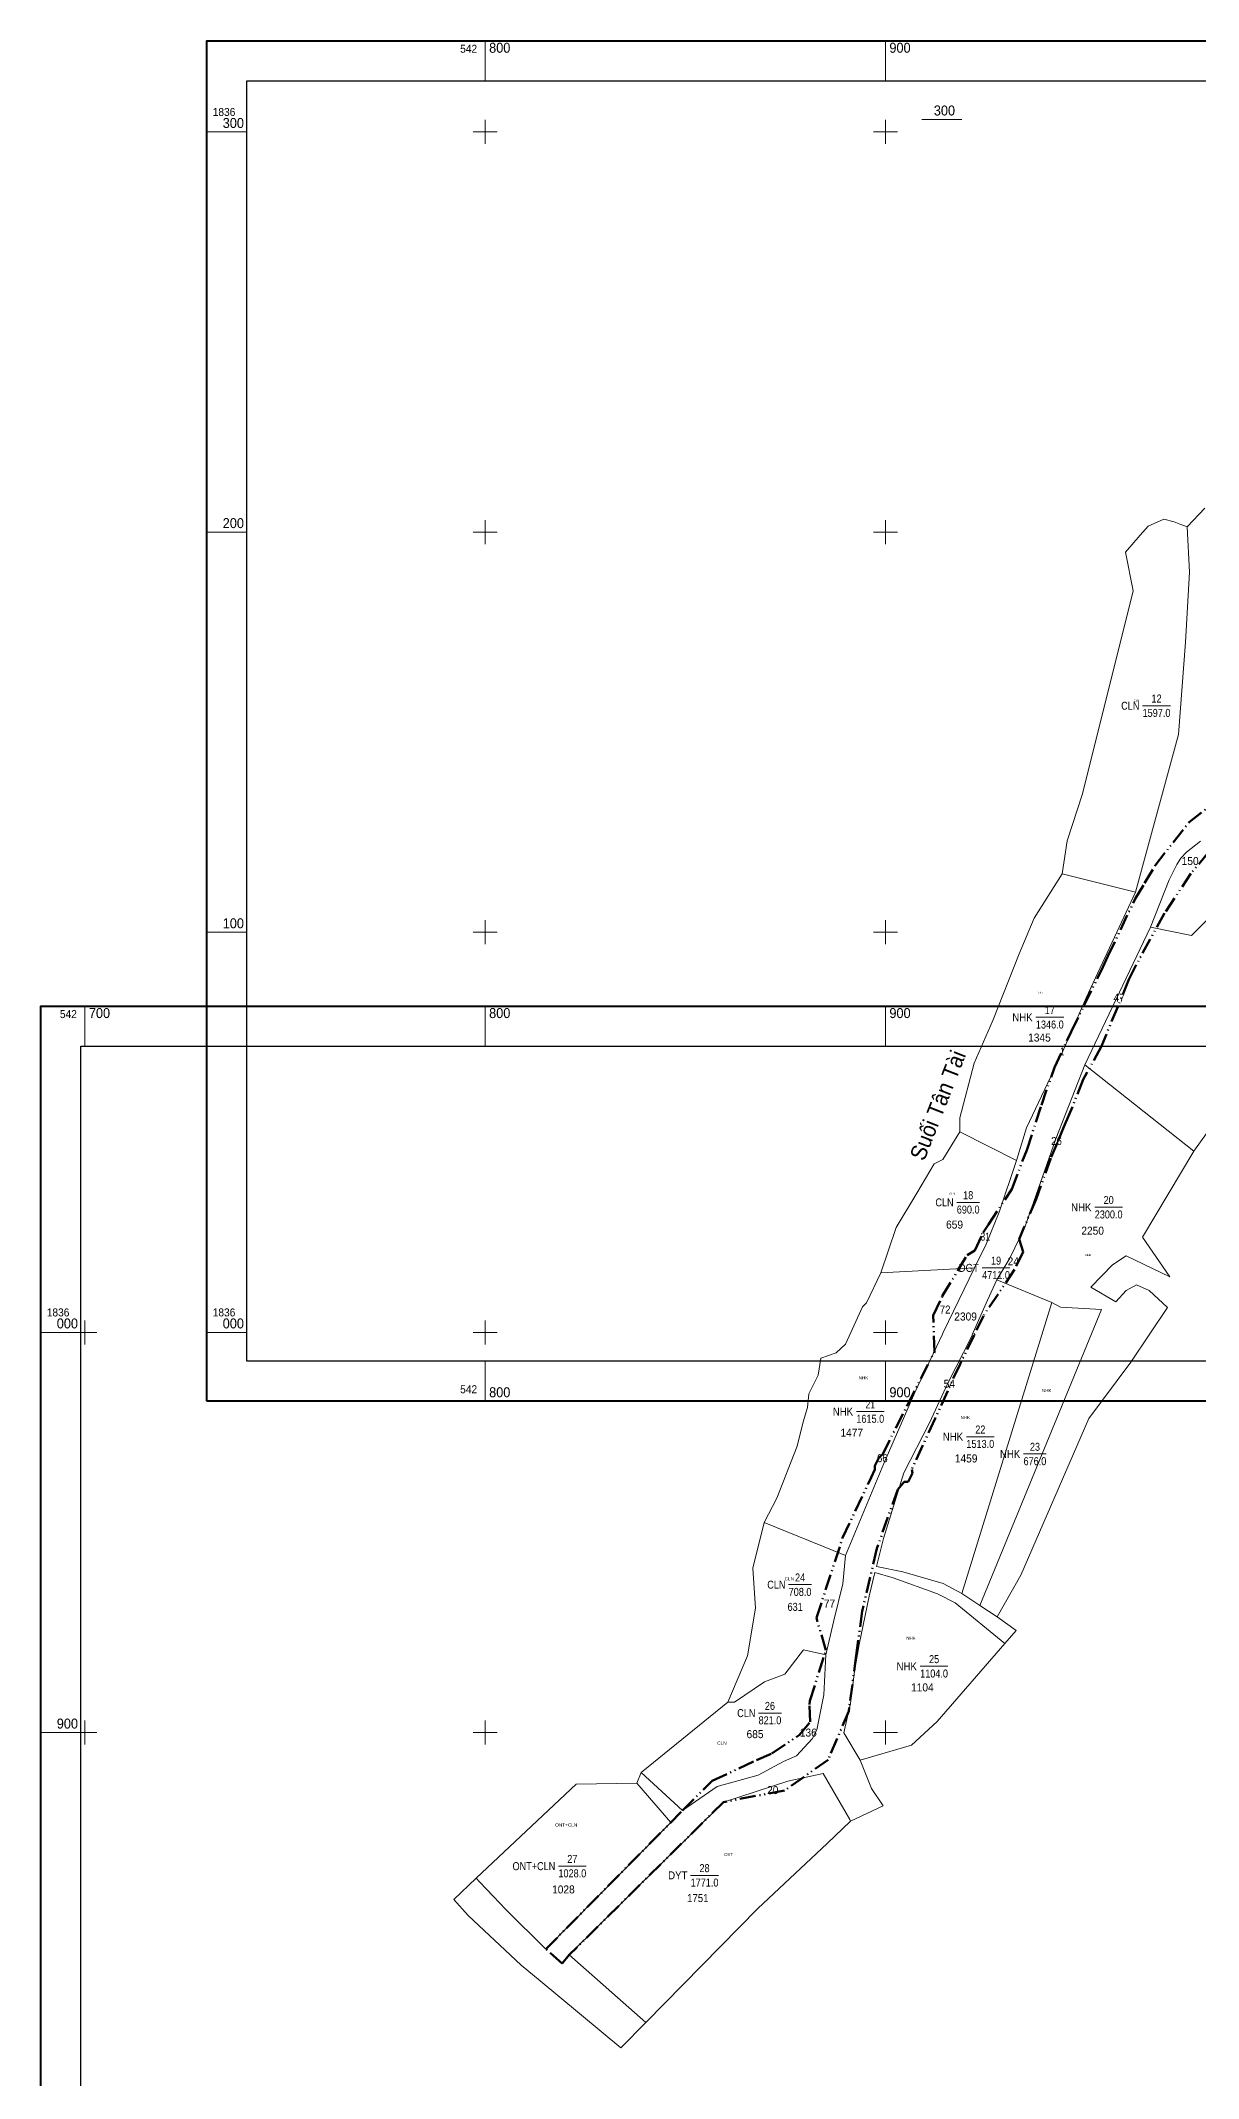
# Model space of a CAD drawing. Header units: metres. Extents: x 541636 to 543584, y 1835239 to 1836590.
# Drawn here: x 542689 to 542978, y 1835814 to 1836323 of the extents above; entities that cross this region are included whole.
import ezdxf
from ezdxf.enums import TextEntityAlignment as Align

# ---------------------------------------------------------------- set-up
doc = ezdxf.new("R2010")
doc.units = ezdxf.units.M
doc.header["$LTSCALE"] = 0.8
doc.linetypes.add('DASH_DOUBLE_DOT', pattern=[9.2, 5, -1.2, 0.3, -1.2, 0.3, -1.2])
for name, color, linetype, lineweight in [('10', 7, 'Continuous', 13), ('13', 7, 'Continuous', 13), ('2', 7, 'Continuous', 13), ('52', 7, 'DASH_DOUBLE_DOT', 53), ('63', 7, 'Continuous', 13)]:
    doc.layers.add(name, color=color, linetype=linetype, lineweight=lineweight)
for name, color, linetype in [('14', 7, 'Continuous'), ('39', 7, 'Continuous'), ('4', 7, 'Continuous'), ('5', 7, 'Continuous')]:
    doc.layers.add(name, color=color, linetype=linetype)

msp = doc.modelspace()

# ---------------------------------------------------------------- linework, layer by layer
at = {"layer": '10'}
for p, q in [((542975.43, 1836201.3), (542979.81, 1836206.01)), ((542978.71, 1836122.74), (542975.26, 1836119.99)), ((542975.26, 1836119.99), (542973.78, 1836118.49)), ((542962.51, 1836109.99), (542944.17, 1836114.57)), ((542970.92, 1836113.13), (542966.26, 1836101.27)), ((542949.82, 1836066.88), (542966.26, 1836101.27)), ((542976.5, 1836099.19), (542966.26, 1836101.27)), ((542982.96, 1836105.66), (542976.5, 1836099.19)), ((542977.04, 1836045.3), (542949.82, 1836066.88)), ((542932.72, 1836042.93), (542918.59, 1836050.09)), ((542922.26, 1836016.14), (542925.16, 1836022.06)), ((542931.12, 1836018.53), (542927.83, 1836013.12)), ((542956.7, 1836016.9), (542951.29, 1836011.29)), ((542925.47, 1836008.1), (542927.83, 1836013.12)), ((542927.83, 1836013.12), (542941.57, 1836007.46)), ((542951.29, 1836011.29), (542957.58, 1836007.64)), ((542957.58, 1836007.64), (542960.17, 1836010.52)), ((542960.17, 1836010.52), (542962.74, 1836011.89)), ((542962.74, 1836011.89), (542965.92, 1836010.46)), ((542891.33, 1836000), (542894.26, 1836006.42)), ((542925.47, 1836008.1), (542921.94, 1836000)), ((542923.59, 1835931.77), (542927.95, 1835928.94)), ((542932.68, 1835925.55), (542927.95, 1835928.94)), ((542860.64, 1835907.64), (542839.01, 1835890.06)), ((542837.86, 1835887.36), (542822.74, 1835887.13)), ((542839.01, 1835890.06), (542837.86, 1835887.36)), ((542891.32, 1835877.9), (542885.44, 1835872.3)), ((542891.32, 1835877.9), (542899.44, 1835881.73)), ((542868.17, 1835856.03), (542885.44, 1835872.3)), ((542792.15, 1835858.31), (542795.72, 1835854.27)), ((542795.72, 1835854.27), (542809.03, 1835841.84)), ((542813.72, 1835837.92), (542809.03, 1835841.84)), ((542833.91, 1835821.2), (542813.72, 1835837.92))]:
    msp.add_line(p, q, dxfattribs=at)
for points in [[(542918.59, 1836050.09), (542918.62, 1836053.67), (542922.14, 1836067.26), (542926.83, 1836077.93), (542933.42, 1836094.63), (542937.16, 1836103.51), (542944.17, 1836114.57), (542945.42, 1836122.87), (542949.24, 1836134.61), (542961.93, 1836185.32), (542959.96, 1836194.98), (542963.66, 1836199.26), (542965.68, 1836201.48), (542969.56, 1836203.25), (542972.17, 1836202.54), (542973.79, 1836201.9), (542975.43, 1836201.3)], [(542975.43, 1836201.3), (542976, 1836190.01), (542974.97, 1836172.54), (542973.21, 1836149.45), (542962.51, 1836109.99)], [(542970.92, 1836113.13), (542972.8, 1836116.95), (542973.78, 1836118.49)], [(542962.51, 1836109.99), (542950.17, 1836083.63), (542944.3, 1836070.29), (542935.29, 1836051.14), (542932.72, 1836042.93)], [(542949.82, 1836066.88), (542942.57, 1836048.41), (542934.86, 1836026.34), (542931.12, 1836018.53)], [(542977.04, 1836045.3), (542986.29, 1836058.19), (543007.08, 1836050.95), (543018.2, 1836043.56), (543027.36, 1836042.8)], [(542898.83, 1836014.9), (542902.66, 1836026.22), (542907.85, 1836034.83), (542912.17, 1836042.17), (542914.35, 1836043.18), (542918.59, 1836050.09)], [(542971.09, 1836013.92), (542964.24, 1836023.83), (542977.04, 1836045.3)], [(542932.72, 1836042.93), (542928.4, 1836030.09), (542925.16, 1836022.06)], [(542894.26, 1836006.42), (542895.28, 1836007.38), (542898.83, 1836014.9), (542922.26, 1836016.14), (542914.47, 1836000)], [(542971.09, 1836013.92), (542960.19, 1836019.18), (542956.7, 1836016.9)], [(542965.92, 1836010.46), (542970.44, 1836006.22), (542961.3, 1835992.56)], [(542941.57, 1836007.46), (542919.11, 1835934.76), (542923.59, 1835931.77)], [(542941.57, 1836007.46), (542943.77, 1836006.32), (542953.97, 1836005.74), (542923.59, 1835931.77)], [(542860.64, 1835907.64), (542865.52, 1835919.16), (542867.55, 1835931.08), (542866.91, 1835941.06), (542869.68, 1835952.52), (542872.89, 1835958.57), (542877.94, 1835971.56), (542879.49, 1835977.65), (542880.5, 1835981.25), (542880.85, 1835984.68), (542883.17, 1835989.35), (542883.83, 1835993.53), (542887.71, 1835994.92), (542889.99, 1835997.05), (542891.33, 1836000)], [(542914.47, 1836000), (542914.26, 1835999.56), (542907.35, 1835984.95), (542899.6, 1835967.23)], [(542921.94, 1836000), (542921.48, 1835998.94), (542915.61, 1835987.28), (542911.01, 1835977.37), (542904.57, 1835964.9)], [(542961.3, 1835992.56), (542950.79, 1835978.46), (542933.87, 1835939.36), (542927.95, 1835928.94)], [(542869.68, 1835952.52), (542890.06, 1835944.29), (542899.6, 1835967.23)], [(542919.11, 1835934.76), (542914.43, 1835937.24), (542904.37, 1835940.19), (542897.76, 1835941.53), (542899.53, 1835948.48), (542904.57, 1835964.9)], [(542885.09, 1835919.44), (542887.12, 1835928.01), (542889.33, 1835937.19), (542890.06, 1835944.29)], [(542929.82, 1835922.26), (542917.44, 1835932.41), (542913.05, 1835934.67), (542901.95, 1835938.66), (542897.32, 1835940.03), (542895.92, 1835934.09), (542893.42, 1835922.01), (542892.27, 1835915.29), (542891.27, 1835907.32), (542889.65, 1835899.91), (542893.7, 1835893.08)], [(542912.94, 1835902.8), (542929.82, 1835922.26), (542932.68, 1835925.55)], [(542839.01, 1835890.06), (542849.31, 1835880.49), (542857.93, 1835886.52), (542868.25, 1835889.33), (542874.52, 1835892.79), (542877.83, 1835894.21), (542881.68, 1835898.44), (542882.83, 1835900.7), (542884.6, 1835909.45), (542885.09, 1835919.44)], [(542885.09, 1835919.44), (542879.5, 1835920.67), (542874.91, 1835914.63), (542869.81, 1835912.71), (542862.32, 1835907.56), (542860.64, 1835907.64)], [(542893.7, 1835893.08), (542906.5, 1835896.85), (542912.94, 1835902.8)], [(542893.7, 1835893.08), (542896.51, 1835886.05), (542899.44, 1835881.73)], [(542837.86, 1835887.36), (542846.38, 1835877.49), (542815.17, 1835845.89)], [(542840.13, 1835827.52), (542820.99, 1835844.43), (542859.54, 1835882.65), (542875.6, 1835887.83), (542884.49, 1835889.75)], [(542884.49, 1835889.75), (542891.12, 1835878.25), (542891.32, 1835877.9)], [(542792.15, 1835858.31), (542797.75, 1835863.59), (542822.74, 1835887.13)], [(542802.01, 1835859.14), (542798.71, 1835862.63), (542797.75, 1835863.59)], [(542802.01, 1835859.14), (542805.18, 1835855.8), (542815.17, 1835845.89)], [(542833.91, 1835821.2), (542840.13, 1835827.52), (542868.17, 1835856.03)]]:
    msp.add_lwpolyline(points, dxfattribs=at)
at = {"layer": '13'}
for p, q in [((542964.25, 1836156.62), (542971.2, 1836156.62)), ((542937.59, 1836078.75), (542944.54, 1836078.75)), ((542917.83, 1836032.5), (542923.52, 1836032.5)), ((542952.3, 1836031.3), (542959.25, 1836031.3)), ((542924.17, 1836016.13), (542931.12, 1836016.13)), ((542892.74, 1835980.22), (542899.69, 1835980.22)), ((542920.23, 1835973.94), (542927.18, 1835973.94)), ((542934.51, 1835969.62), (542940.2, 1835969.62)), ((542875.83, 1835936.97), (542881.52, 1835936.97)), ((542908.68, 1835916.56), (542915.63, 1835916.56)), ((542868.33, 1835904.87), (542874.02, 1835904.87)), ((542818.31, 1835866.62), (542825.26, 1835866.62)), ((542851.33, 1835864.32), (542858.29, 1835864.32))]:
    msp.add_line(p, q, dxfattribs=at)
at = {"layer": '52'}
for points in [[(542815.17, 1835845.89), (542849.31, 1835880.49), (542856.74, 1835887.94), (542867.8, 1835893.11), (542871.61, 1835894.76), (542878.47, 1835899.35), (542881.21, 1835902.68), (542881.05, 1835907), (542881.12, 1835907.97), (542885.14, 1835920.59), (542882.75, 1835928.65), (542889.32, 1835948.69), (542896.43, 1835963.75), (542897.4, 1835965.75), (542897.35, 1835966.63), (542898.41, 1835968.84), (542899.26, 1835969.53), (542905.48, 1835981.82), (542912.25, 1835995.14), (542911.92, 1836004.26), (542914.22, 1836009.06), (542920.39, 1836019.29), (542922.36, 1836020.44), (542924.41, 1836024.95), (542925.76, 1836026.98), (542931.56, 1836035.81), (542935.3, 1836045.59), (542938.98, 1836056.82), (542942.21, 1836066.19), (542946.42, 1836075.15), (542954.33, 1836091.3), (542955.6, 1836093.99), (542962.38, 1836108.39), (542964.76, 1836112.25), (542967.37, 1836116.69), (542975.86, 1836127.48), (542989.97, 1836138.56)], [(542980.82, 1836120.09), (542976.33, 1836114.68)], [(542976.33, 1836114.68), (542969.71, 1836104.75), (542962.11, 1836090.85), (542960.83, 1836088.17), (542953.98, 1836071.5), (542949.45, 1836063.24), (542945.94, 1836054.5), (542944.61, 1836051.4), (542942.96, 1836047.45), (542941.32, 1836043.59), (542937.66, 1836033.34), (542933.38, 1836023.33), (542934.42, 1836020.15), (542932.29, 1836015.69), (542924.47, 1836004.14), (542922.16, 1835999.35), (542918.64, 1835992.09), (542912.4, 1835978.51), (542906.57, 1835965.73), (542906.73, 1835964.85), (542905.67, 1835962.64), (542904.66, 1835962.67), (542903.07, 1835960.78), (542897.88, 1835945.97), (542894.21, 1835930.36), (542892.72, 1835919.3), (542890.98, 1835906.29), (542890.85, 1835905.33), (542885.7, 1835893.21), (542874.82, 1835885.53), (542859.54, 1835882.65), (542820.99, 1835844.43), (542819.21, 1835842.29), (542815.17, 1835845.89)]]:
    msp.add_lwpolyline(points, dxfattribs=at)
at = {"layer": '63'}
for p, q in [((542800, 1836312.8), (542800, 1836322.8)), ((542900, 1836312.8), (542900, 1836322.8)), ((542730.44, 1836300), (542740.44, 1836300)), ((542797, 1836300), (542803, 1836300)), ((542800, 1836297), (542800, 1836303)), ((542897, 1836300), (542903, 1836300)), ((542900, 1836297), (542900, 1836303)), ((542909.1, 1836303.12), (542919.1, 1836303.12)), ((542800, 1836197), (542800, 1836203)), ((542900, 1836197), (542900, 1836203)), ((542730.44, 1836200), (542740.44, 1836200)), ((542797, 1836200), (542803, 1836200)), ((542897, 1836200), (542903, 1836200)), ((542800, 1836097), (542800, 1836103)), ((542900, 1836097), (542900, 1836103)), ((542730.44, 1836100), (542740.44, 1836100)), ((542797, 1836100), (542803, 1836100)), ((542897, 1836100), (542903, 1836100)), ((542700, 1836071.56), (542700, 1836081.56)), ((542800, 1836071.56), (542800, 1836081.56)), ((542900, 1836071.56), (542900, 1836081.56)), ((542688.98, 1836000), (542698.98, 1836000)), ((542697, 1836000), (542703, 1836000)), ((542700, 1835997), (542700, 1836003)), ((542730.44, 1836000), (542740.44, 1836000)), ((542797, 1836000), (542803, 1836000)), ((542797, 1836000), (542803, 1836000)), ((542800, 1835997), (542800, 1836003)), ((542800, 1835997), (542800, 1836003)), ((542897, 1836000), (542903, 1836000)), ((542897, 1836000), (542903, 1836000)), ((542900, 1835997), (542900, 1836003)), ((542900, 1835997), (542900, 1836003)), ((542800, 1835982.8), (542800, 1835992.8)), ((542900, 1835982.8), (542900, 1835992.8)), ((542700, 1835897), (542700, 1835903)), ((542800, 1835897), (542800, 1835903)), ((542900, 1835897), (542900, 1835903)), ((542688.98, 1835900), (542698.98, 1835900)), ((542697, 1835900), (542703, 1835900)), ((542797, 1835900), (542803, 1835900)), ((542897, 1835900), (542903, 1835900))]:
    msp.add_line(p, q, dxfattribs=at)
at = {"layer": '63', "lineweight": 40}
for points in [[(542730.44, 1835982.8), (542730.44, 1836322.8), (543195.44, 1836322.8), (543195.44, 1835982.8)], [(542688.98, 1835741.56), (542688.98, 1836081.56), (543153.98, 1836081.56), (543153.98, 1835741.56)]]:
    msp.add_lwpolyline(points, close=True, dxfattribs=at)
at = {"layer": '63'}
for points in [[(542740.44, 1836312.8), (543185.44, 1836312.8), (543185.44, 1835992.8), (542740.44, 1835992.8)], [(542698.98, 1836071.56), (543143.98, 1836071.56), (543143.98, 1835751.56), (542698.98, 1835751.56)]]:
    msp.add_lwpolyline(points, close=True, dxfattribs=at)
at = {"layer": '63', "lineweight": 25}
for points in [[(542740.44, 1835992.8), (542740.44, 1836312.8), (543185.44, 1836312.8), (543185.44, 1835992.8)], [(542698.98, 1835751.56), (542698.98, 1836071.56), (543143.98, 1836071.56), (543143.98, 1835751.56)]]:
    msp.add_lwpolyline(points, close=True, dxfattribs=at)

# ---------------------------------------------------------------- texts
at = {"layer": '13'}
for s, width, p in [('12', 0.85, (542967.735, 1836157.42)), ('17', 0.85, (542941.07, 1836079.55)), ('18', 0.85, (542920.685, 1836033.3)), ('20', 0.85, (542955.775, 1836032.09)), ('19', 0.85, (542927.645, 1836016.93)), ('21', 0.8, (542896.225, 1835981.02)), ('22', 0.85, (542923.715, 1835974.74)), ('23', 0.85, (542937.365, 1835970.42)), ('24', 0.85, (542878.685, 1835937.76)), ('25', 0.85, (542912.165, 1835917.36)), ('26', 0.85, (542871.155, 1835905.67)), ('27', 0.85, (542821.79, 1835867.42)), ('28', 0.85, (542854.815, 1835865.12))]:
    msp.add_text(s, height=2, dxfattribs=dict(at, width=width)).set_placement(p, align=Align.CENTER)
at = {"layer": '14'}
for s, height, p in [('CLN', 0.5, (542962.725, 1836157.65)), ('NHK', 0.5, (542938.68, 1836084.67)), ('NHK', 0.5, (542950.73, 1836019.06)), ('NHK', 0.8, (542894.54, 1835988.24)), ('NHK', 0.8, (542940.3, 1835985.08)), ('NHK', 0.8, (542919.99, 1835978.33)), ('NHK', 0.8, (542906.38, 1835923.21))]:
    msp.add_text(s, height=height, dxfattribs=at).set_placement(p, align=Align.CENTER)
for s, height, width, p in [('CLN', 0.5, 1.1, (542916.675, 1836034.4)), ('CLN', 0.7996, 1.1, (542876, 1835938.02)), ('CLN', 0.7996, 1.1, (542859.16, 1835896.98)), ('ONT+CLN', 0.7997, 1.1, (542820.255, 1835876.52)), ('DYT', 0.7997, 0.9, (542860.87, 1835869.13))]:
    msp.add_text(s, height=height, dxfattribs=dict(at, width=width)).set_placement(p, align=Align.CENTER)
at = {"layer": '2'}
for s, width, p in [('CLN', 0.85, (542963.45, 1836155.62)), ('NHK', 0.9, (542936.78, 1836077.75)), ('CLN', 0.85, (542917.04, 1836031.5)), ('NHK', 0.9, (542951.48, 1836030.29)), ('DGT', 0.9, (542923.37, 1836015.13)), ('NHK', 0.9, (542891.93, 1835979.22)), ('NHK', 0.9, (542919.42, 1835972.94)), ('NHK', 0.9, (542933.7, 1835968.62)), ('CLN', 0.85, (542875.04, 1835935.96)), ('NHK', 0.9, (542907.87, 1835915.56)), ('CLN', 0.85, (542867.52, 1835903.87)), ('ONT+CLN', 0.85, (542817.52, 1835865.62)), ('DYT', 0.9, (542850.53, 1835863.32))]:
    msp.add_text(s, height=2, dxfattribs=dict(at, width=width)).set_placement(p, align=Align.RIGHT)
at = {"layer": '39', "width": 0.95}
msp.add_text('Suối Tân Tài', height=4, rotation=68.602, dxfattribs=at).set_placement((542914.957, 1836056.055), align=Align.CENTER)
at = {"layer": '4', "width": 0.85}
for s, p in [('1597.0', (542967.73, 1836153.82)), ('1346.0', (542941.07, 1836075.95)), ('690.0', (542920.68, 1836029.7)), ('2300.0', (542955.775, 1836028.49)), ('4711.0', (542927.64, 1836013.33)), ('1615.0', (542896.22, 1835977.42)), ('1513.0', (542923.71, 1835971.14)), ('676.0', (542937.355, 1835966.82)), ('708.0', (542878.675, 1835934.16)), ('1104.0', (542912.16, 1835913.76)), ('821.0', (542871.155, 1835902.07)), ('1028.0', (542821.79, 1835863.82)), ('1771.0', (542854.81, 1835861.52))]:
    msp.add_text(s, height=2, dxfattribs=at).set_placement(p, align=Align.CENTER)
at = {"layer": '5'}
for s, width, p in [('150', 0.95, (542976.135, 1836116.81)), ('47', 0.95, (542958.395, 1836082.63)), ('1345', 0.95, (542938.48, 1836072.69)), ('1', 0.65, (542944.18, 1836069.22)), ('26', 0.9, (542942.75, 1836046.84)), ('659', 0.95, (542917.275, 1836025.95)), ('31', 0.8, (542924.935, 1836022.94)), ('2250', 0.95, (542951.775, 1836024.43)), ('24', 0.95, (542931.96, 1836016.76)), ('72', 0.9, (542914.92, 1836004.72)), ('2309', 0.95, (542920.035, 1836002.98)), ('54', 0.95, (542915.97, 1835986.17)), ('1477', 0.95, (542891.59, 1835973.95)), ('66', 0.9, (542899.23, 1835967.57)), ('1459', 0.95, (542920.17, 1835967.51)), ('77', 0.95, (542886.035, 1835931.25)), ('631', 0.85, (542877.46, 1835930.42)), ('1104', 0.95, (542909.235, 1835910.29)), ('685', 0.95, (542867.43, 1835898.61)), ('136', 0.95, (542880.74, 1835899)), ('20', 0.95, (542871.855, 1835884.63)), ('1028', 0.95, (542819.555, 1835859.8)), ('1751', 0.9, (542853.13, 1835857.64))]:
    msp.add_text(s, height=2, dxfattribs=dict(at, width=width)).set_placement(p, align=Align.CENTER)
at = {"layer": '63', "width": 0.95}
for p in [(542798, 1836319.8), (542698, 1836078.56), (542798, 1835984.8)]:
    msp.add_text('542', height=2, dxfattribs=at).set_placement(p, align=Align.RIGHT)
for s, height, p in [('800', 2.5, (542801, 1836319.8)), ('900', 2.5, (542901, 1836319.8)), ('1836', 2, (542731.94, 1836304)), ('300', 2.5, (542912.1, 1836304.12)), ('300', 2.5, (542734.44, 1836301)), ('200', 2.5, (542734.44, 1836201)), ('100', 2.5, (542734.44, 1836101)), ('700', 2.5, (542701, 1836078.56)), ('800', 2.5, (542801, 1836078.56)), ('900', 2.5, (542901, 1836078.56)), ('1836', 2, (542690.48, 1836004)), ('1836', 2, (542690.48, 1836004)), ('1836', 2, (542731.94, 1836004)), ('000', 2.5, (542692.98, 1836001)), ('000', 2.5, (542734.44, 1836001)), ('800', 2.5, (542801, 1835983.8)), ('900', 2.5, (542901, 1835983.8)), ('900', 2.5, (542692.98, 1835901))]:
    msp.add_text(s, height=height, dxfattribs=at).set_placement(p)

doc.saveas('drawing.dxf')
